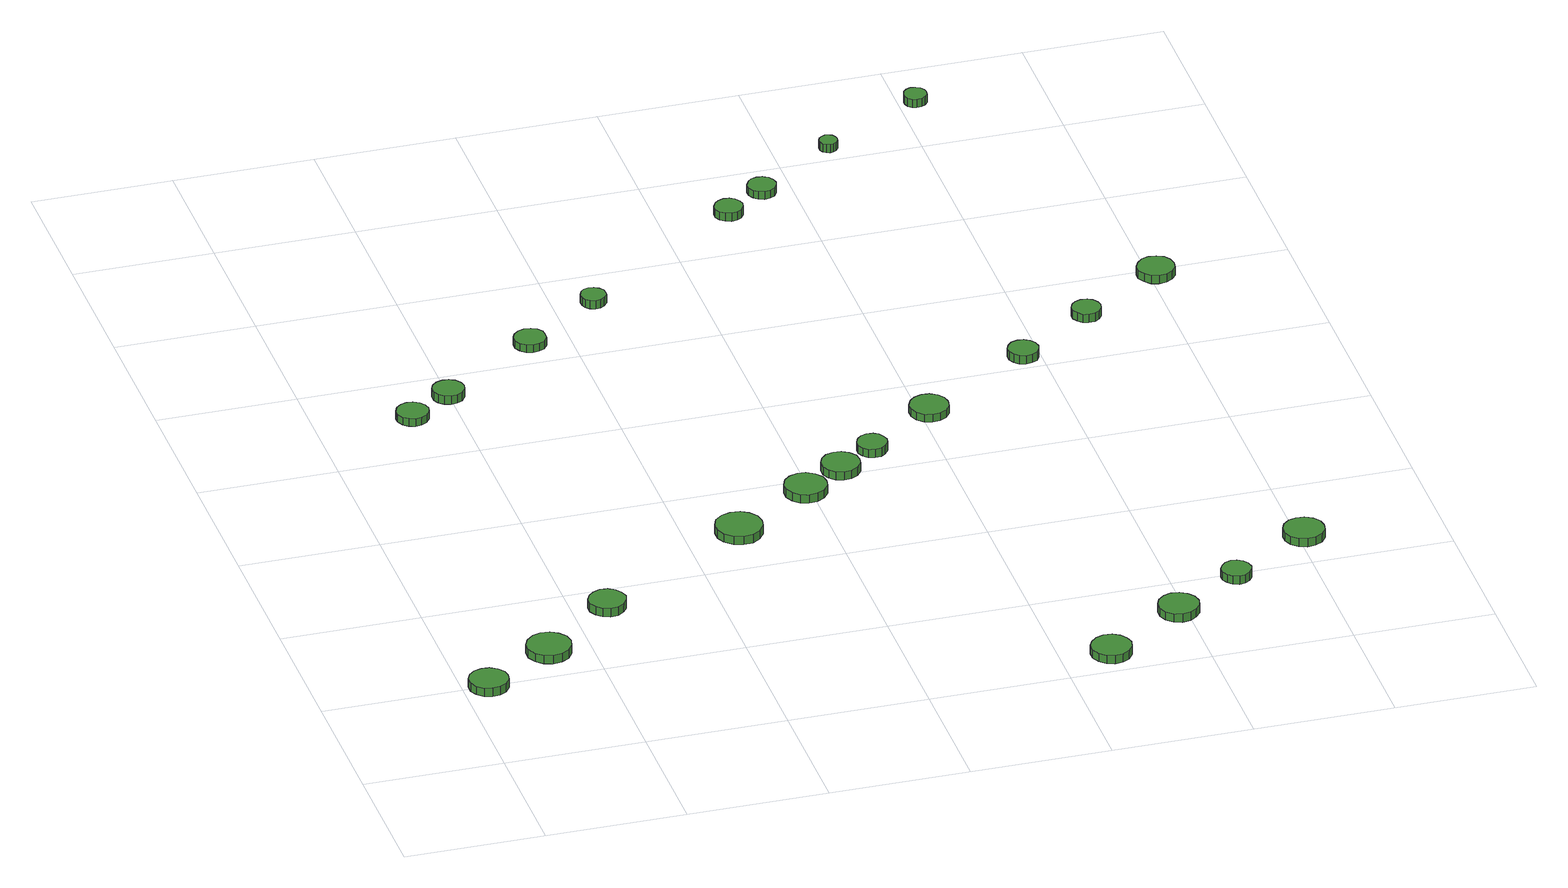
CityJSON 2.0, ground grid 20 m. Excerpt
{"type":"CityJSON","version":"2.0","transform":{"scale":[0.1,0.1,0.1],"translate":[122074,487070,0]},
"CityObjects":{
"tree1":{"type":"SolitaryVegetationObject","attributes":{"function":"something"},"geometry":[{"type":"MultiSurface","lod":"1","boundaries":[[[0,1,2,3,4,5,6,7,8,9,10,11,12,13,14]],[[15,16,17,18,19,20,21,22,23,24,25,26,27,28,29]],[[0,29,28,1]],[[1,28,27,2]],[[2,27,26,3]],[[3,26,25,4]],[[4,25,24,5]],[[5,24,23,6]],[[6,23,22,7]],[[7,22,21,8]],[[8,21,20,9]],[[9,20,19,10]],[[10,19,18,11]],[[11,18,17,12]],[[12,17,16,13]],[[13,16,15,14]],[[14,15,29,0]]]}]},
"tree2":{"type":"SolitaryVegetationObject","attributes":{"function":"something"},"geometry":[{"type":"MultiSurface","lod":"1","boundaries":[[[30,31,32,33,34,35,36,37,38,39,40,41,42,43,44]],[[45,46,47,48,49,50,51,52,53,54,55,56,57,58,59]],[[30,59,58,31]],[[31,58,57,32]],[[32,57,56,33]],[[33,56,55,34]],[[34,55,54,35]],[[35,54,53,36]],[[36,53,52,37]],[[37,52,51,38]],[[38,51,50,39]],[[39,50,49,40]],[[40,49,48,41]],[[41,48,47,42]],[[42,47,46,43]],[[43,46,45,44]],[[44,45,59,30]]]}]},
"tree3":{"type":"SolitaryVegetationObject","attributes":{"function":"something"},"geometry":[{"type":"MultiSurface","lod":"1","boundaries":[[[60,61,62,63,64,65,66,67,68,69,70,71,72,73,74]],[[75,76,77,78,79,80,81,82,83,84,85,86,87,88,89]],[[60,89,88,61]],[[61,88,87,62]],[[62,87,86,63]],[[63,86,85,64]],[[64,85,84,65]],[[65,84,83,66]],[[66,83,82,67]],[[67,82,81,68]],[[68,81,80,69]],[[69,80,79,70]],[[70,79,78,71]],[[71,78,77,72]],[[72,77,76,73]],[[73,76,75,74]],[[74,75,89,60]]]}]},
"tree4":{"type":"SolitaryVegetationObject","attributes":{"function":"something"},"geometry":[{"type":"MultiSurface","lod":"1","boundaries":[[[90,91,92,93,94,95,96,97,98,99,100,101,102,103,104]],[[105,106,107,108,109,110,111,112,113,114,115,116,117,118,119]],[[90,119,118,91]],[[91,118,117,92]],[[92,117,116,93]],[[93,116,115,94]],[[94,115,114,95]],[[95,114,113,96]],[[96,113,112,97]],[[97,112,111,98]],[[98,111,110,99]],[[99,110,109,100]],[[100,109,108,101]],[[101,108,107,102]],[[102,107,106,103]],[[103,106,105,104]],[[104,105,119,90]]]}]},
"tree5":{"type":"SolitaryVegetationObject","attributes":{"function":"something"},"geometry":[{"type":"MultiSurface","lod":"1","boundaries":[[[120,121,122,123,124,125,126,127,128,129,130,131,132,133,134]],[[135,136,137,138,139,140,141,142,143,144,145,146,147,148,149]],[[120,149,148,121]],[[121,148,147,122]],[[122,147,146,123]],[[123,146,145,124]],[[124,145,144,125]],[[125,144,143,126]],[[126,143,142,127]],[[127,142,141,128]],[[128,141,140,129]],[[129,140,139,130]],[[130,139,138,131]],[[131,138,137,132]],[[132,137,136,133]],[[133,136,135,134]],[[134,135,149,120]]]}]},
"tree6":{"type":"SolitaryVegetationObject","attributes":{"function":"something"},"geometry":[{"type":"MultiSurface","lod":"1","boundaries":[[[150,151,152,153,154,155,156,157,158,159,160,161,162,163,164]],[[165,166,167,168,169,170,171,172,173,174,175,176,177,178,179]],[[150,179,178,151]],[[151,178,177,152]],[[152,177,176,153]],[[153,176,175,154]],[[154,175,174,155]],[[155,174,173,156]],[[156,173,172,157]],[[157,172,171,158]],[[158,171,170,159]],[[159,170,169,160]],[[160,169,168,161]],[[161,168,167,162]],[[162,167,166,163]],[[163,166,165,164]],[[164,165,179,150]]]}]},
"tree7":{"type":"SolitaryVegetationObject","attributes":{"function":"something"},"geometry":[{"type":"MultiSurface","lod":"1","boundaries":[[[180,181,182,183,184,185,186,187,188,189,190,191,192,193,194]],[[195,196,197,198,199,200,201,202,203,204,205,206,207,208,209]],[[180,209,208,181]],[[181,208,207,182]],[[182,207,206,183]],[[183,206,205,184]],[[184,205,204,185]],[[185,204,203,186]],[[186,203,202,187]],[[187,202,201,188]],[[188,201,200,189]],[[189,200,199,190]],[[190,199,198,191]],[[191,198,197,192]],[[192,197,196,193]],[[193,196,195,194]],[[194,195,209,180]]]}]},
"tree8":{"type":"SolitaryVegetationObject","attributes":{"function":"something"},"geometry":[{"type":"MultiSurface","lod":"1","boundaries":[[[210,211,212,213,214,215,216,217,218,219,220,221,222,223,224]],[[225,226,227,228,229,230,231,232,233,234,235,236,237,238,239]],[[210,239,238,211]],[[211,238,237,212]],[[212,237,236,213]],[[213,236,235,214]],[[214,235,234,215]],[[215,234,233,216]],[[216,233,232,217]],[[217,232,231,218]],[[218,231,230,219]],[[219,230,229,220]],[[220,229,228,221]],[[221,228,227,222]],[[222,227,226,223]],[[223,226,225,224]],[[224,225,239,210]]]}]},
"tree9":{"type":"SolitaryVegetationObject","attributes":{"function":"something"},"geometry":[{"type":"MultiSurface","lod":"1","boundaries":[[[240,241,242,243,244,245,246,247,248,249,250,251,252,253,254]],[[255,256,257,258,259,260,261,262,263,264,265,266,267,268,269]],[[240,269,268,241]],[[241,268,267,242]],[[242,267,266,243]],[[243,266,265,244]],[[244,265,264,245]],[[245,264,263,246]],[[246,263,262,247]],[[247,262,261,248]],[[248,261,260,249]],[[249,260,259,250]],[[250,259,258,251]],[[251,258,257,252]],[[252,257,256,253]],[[253,256,255,254]],[[254,255,269,240]]]}]},
"tree10":{"type":"SolitaryVegetationObject","attributes":{"function":"something"},"geometry":[{"type":"MultiSurface","lod":"1","boundaries":[[[270,271,272,273,274,275,276,277,278,279,280,281,282,283,284]],[[285,286,287,288,289,290,291,292,293,294,295,296,297,298,299]],[[270,299,298,271]],[[271,298,297,272]],[[272,297,296,273]],[[273,296,295,274]],[[274,295,294,275]],[[275,294,293,276]],[[276,293,292,277]],[[277,292,291,278]],[[278,291,290,279]],[[279,290,289,280]],[[280,289,288,281]],[[281,288,287,282]],[[282,287,286,283]],[[283,286,285,284]],[[284,285,299,270]]]}]},
"tree11":{"type":"SolitaryVegetationObject","attributes":{"function":"something"},"geometry":[{"type":"MultiSurface","lod":"1","boundaries":[[[300,301,302,303,304,305,306,307,308,309,310,311,312,313,314]],[[315,316,317,318,319,320,321,322,323,324,325,326,327,328,329]],[[300,329,328,301]],[[301,328,327,302]],[[302,327,326,303]],[[303,326,325,304]],[[304,325,324,305]],[[305,324,323,306]],[[306,323,322,307]],[[307,322,321,308]],[[308,321,320,309]],[[309,320,319,310]],[[310,319,318,311]],[[311,318,317,312]],[[312,317,316,313]],[[313,316,315,314]],[[314,315,329,300]]]}]},
"tree12":{"type":"SolitaryVegetationObject","attributes":{"function":"something"},"geometry":[{"type":"MultiSurface","lod":"1","boundaries":[[[330,331,332,333,334,335,336,337,338,339,340,341,342,343,344]],[[345,346,347,348,349,350,351,352,353,354,355,356,357,358,359]],[[330,359,358,331]],[[331,358,357,332]],[[332,357,356,333]],[[333,356,355,334]],[[334,355,354,335]],[[335,354,353,336]],[[336,353,352,337]],[[337,352,351,338]],[[338,351,350,339]],[[339,350,349,340]],[[340,349,348,341]],[[341,348,347,342]],[[342,347,346,343]],[[343,346,345,344]],[[344,345,359,330]]]}]},
"tree13":{"type":"SolitaryVegetationObject","attributes":{"function":"something"},"geometry":[{"type":"MultiSurface","lod":"1","boundaries":[[[360,361,362,363,364,365,366,367,368,369,370,371,372,373,374]],[[375,376,377,378,379,380,381,382,383,384,385,386,387,388,389]],[[360,389,388,361]],[[361,388,387,362]],[[362,387,386,363]],[[363,386,385,364]],[[364,385,384,365]],[[365,384,383,366]],[[366,383,382,367]],[[367,382,381,368]],[[368,381,380,369]],[[369,380,379,370]],[[370,379,378,371]],[[371,378,377,372]],[[372,377,376,373]],[[373,376,375,374]],[[374,375,389,360]]]}]},
"tree14":{"type":"SolitaryVegetationObject","attributes":{"function":"something"},"geometry":[{"type":"MultiSurface","lod":"1","boundaries":[[[390,391,392,393,394,395,396,397,398,399,400,401,402,403,404]],[[405,406,407,408,409,410,411,412,413,414,415,416,417,418,419]],[[390,419,418,391]],[[391,418,417,392]],[[392,417,416,393]],[[393,416,415,394]],[[394,415,414,395]],[[395,414,413,396]],[[396,413,412,397]],[[397,412,411,398]],[[398,411,410,399]],[[399,410,409,400]],[[400,409,408,401]],[[401,408,407,402]],[[402,407,406,403]],[[403,406,405,404]],[[404,405,419,390]]]}]},
"tree15":{"type":"SolitaryVegetationObject","attributes":{"function":"something"},"geometry":[{"type":"MultiSurface","lod":"1","boundaries":[[[420,421,422,423,424,425,426,427,428,429,430,431,432,433,434]],[[435,436,437,438,439,440,441,442,443,444,445,446,447,448,449]],[[420,449,448,421]],[[421,448,447,422]],[[422,447,446,423]],[[423,446,445,424]],[[424,445,444,425]],[[425,444,443,426]],[[426,443,442,427]],[[427,442,441,428]],[[428,441,440,429]],[[429,440,439,430]],[[430,439,438,431]],[[431,438,437,432]],[[432,437,436,433]],[[433,436,435,434]],[[434,435,449,420]]]}]},
"tree16":{"type":"SolitaryVegetationObject","attributes":{"function":"something"},"geometry":[{"type":"MultiSurface","lod":"1","boundaries":[[[450,451,452,453,454,455,456,457,458,459,460,461,462,463,464]],[[465,466,467,468,469,470,471,472,473,474,475,476,477,478,479]],[[450,479,478,451]],[[451,478,477,452]],[[452,477,476,453]],[[453,476,475,454]],[[454,475,474,455]],[[455,474,473,456]],[[456,473,472,457]],[[457,472,471,458]],[[458,471,470,459]],[[459,470,469,460]],[[460,469,468,461]],[[461,468,467,462]],[[462,467,466,463]],[[463,466,465,464]],[[464,465,479,450]]]}]},
"tree17":{"type":"SolitaryVegetationObject","attributes":{"function":"something"},"geometry":[{"type":"MultiSurface","lod":"1","boundaries":[[[480,481,482,483,484,485,486,487,488,489,490,491,492,493,494]],[[495,496,497,498,499,500,501,502,503,504,505,506,507,508,509]],[[480,509,508,481]],[[481,508,507,482]],[[482,507,506,483]],[[483,506,505,484]],[[484,505,504,485]],[[485,504,503,486]],[[486,503,502,487]],[[487,502,501,488]],[[488,501,500,489]],[[489,500,499,490]],[[490,499,498,491]],[[491,498,497,492]],[[492,497,496,493]],[[493,496,495,494]],[[494,495,509,480]]]}]},
"tree18":{"type":"SolitaryVegetationObject","attributes":{"function":"something"},"geometry":[{"type":"MultiSurface","lod":"1","boundaries":[[[510,511,512,513,514,515,516,517,518,519,520,521,522,523,524]],[[525,526,527,528,529,530,531,532,533,534,535,536,537,538,539]],[[510,539,538,511]],[[511,538,537,512]],[[512,537,536,513]],[[513,536,535,514]],[[514,535,534,515]],[[515,534,533,516]],[[516,533,532,517]],[[517,532,531,518]],[[518,531,530,519]],[[519,530,529,520]],[[520,529,528,521]],[[521,528,527,522]],[[522,527,526,523]],[[523,526,525,524]],[[524,525,539,510]]]}]},
"tree19":{"type":"SolitaryVegetationObject","attributes":{"function":"something"},"geometry":[{"type":"MultiSurface","lod":"1","boundaries":[[[540,541,542,543,544,545,546,547,548,549,550,551,552,553,554]],[[555,556,557,558,559,560,561,562,563,564,565,566,567,568,569]],[[540,569,568,541]],[[541,568,567,542]],[[542,567,566,543]],[[543,566,565,544]],[[544,565,564,545]],[[545,564,563,546]],[[546,563,562,547]],[[547,562,561,548]],[[548,561,560,549]],[[549,560,559,550]],[[550,559,558,551]],[[551,558,557,552]],[[552,557,556,553]],[[553,556,555,554]],[[554,555,569,540]]]}]},
"tree20":{"type":"SolitaryVegetationObject","attributes":{"function":"something"},"geometry":[{"type":"MultiSurface","lod":"1","boundaries":[[[570,571,572,573,574,575,576,577,578,579,580,581,582,583,584]],[[585,586,587,588,589,590,591,592,593,594,595,596,597,598,599]],[[570,599,598,571]],[[571,598,597,572]],[[572,597,596,573]],[[573,596,595,574]],[[574,595,594,575]],[[575,594,593,576]],[[576,593,592,577]],[[577,592,591,578]],[[578,591,590,579]],[[579,590,589,580]],[[580,589,588,581]],[[581,588,587,582]],[[582,587,586,583]],[[583,586,585,584]],[[584,585,599,570]]]}]},
"tree21":{"type":"SolitaryVegetationObject","attributes":{"function":"something"},"geometry":[{"type":"MultiSurface","lod":"1","boundaries":[[[600,601,602,603,604,605,606,607,608,609,610,611,612,613,614]],[[615,616,617,618,619,620,621,622,623,624,625,626,627,628,629]],[[600,629,628,601]],[[601,628,627,602]],[[602,627,626,603]],[[603,626,625,604]],[[604,625,624,605]],[[605,624,623,606]],[[606,623,622,607]],[[607,622,621,608]],[[608,621,620,609]],[[609,620,619,610]],[[610,619,618,611]],[[611,618,617,612]],[[612,617,616,613]],[[613,616,615,614]],[[614,615,629,600]]]}]},
"tree22":{"type":"SolitaryVegetationObject","attributes":{"function":"something"},"geometry":[{"type":"MultiSurface","lod":"1","boundaries":[[[630,631,632,633,634,635,636,637,638,639,640,641,642,643,644]],[[645,646,647,648,649,650,651,652,653,654,655,656,657,658,659]],[[630,659,658,631]],[[631,658,657,632]],[[632,657,656,633]],[[633,656,655,634]],[[634,655,654,635]],[[635,654,653,636]],[[636,653,652,637]],[[637,652,651,638]],[[638,651,650,639]],[[639,650,649,640]],[[640,649,648,641]],[[641,648,647,642]],[[642,647,646,643]],[[643,646,645,644]],[[644,645,659,630]]]}]},
"tree23":{"type":"SolitaryVegetationObject","attributes":{"function":"something"},"geometry":[{"type":"MultiSurface","lod":"1","boundaries":[[[660,661,662,663,664,665,666,667,668,669,670,671,672,673,674]],[[675,676,677,678,679,680,681,682,683,684,685,686,687,688,689]],[[660,689,688,661]],[[661,688,687,662]],[[662,687,686,663]],[[663,686,685,664]],[[664,685,684,665]],[[665,684,683,666]],[[666,683,682,667]],[[667,682,681,668]],[[668,681,680,669]],[[669,680,679,670]],[[670,679,678,671]],[[671,678,677,672]],[[672,677,676,673]],[[673,676,675,674]],[[674,675,689,660]]]}]}
},
"vertices":[
[63,197,16],[61,208,16],[54,217,16],[44,223,16],[33,224,16],[22,221,16],[13,213,16],[8,203,16],[8,191,16],[13,181,16],[22,173,16],[33,170,16],[44,171,16],[54,176,16],[61,186,16],[61,186,3],[54,176,3],[44,171,3],[33,170,3],[22,173,3],[13,181,3],[8,191,3],[8,203,3],[13,213,3],[22,221,3],[33,224,3],[44,223,3],[54,217,3],[61,208,3],[63,197,3],
[171,261,16],[168,274,16],[160,284,16],[149,291,16],[136,292,16],[124,288,16],[114,279,16],[108,267,16],[108,254,16],[114,242,16],[124,233,16],[136,229,16],[149,231,16],[160,237,16],[168,248,16],[168,248,3],[160,237,3],[149,231,3],[136,229,3],[124,233,3],[114,242,3],[108,254,3],[108,267,3],[114,279,3],[124,288,3],[136,292,3],[149,291,3],[160,284,3],[168,274,3],[171,261,3],
[273,345,21],[270,355,21],[264,364,21],[254,370,21],[243,371,21],[233,367,21],[225,360,21],[220,350,21],[220,339,21],[225,329,21],[233,322,21],[243,318,21],[254,319,21],[264,325,21],[270,334,21],[270,334,8],[264,325,8],[254,319,8],[243,318,8],[233,322,8],[225,329,8],[220,339,8],[220,350,8],[225,360,8],[233,367,8],[243,371,8],[254,370,8],[264,364,8],[270,355,8],[273,345,8],
[157,902,17],[155,911,17],[149,918,17],[141,923,17],[132,924,17],[123,921,17],[116,915,17],[112,906,17],[112,897,17],[116,888,17],[123,882,17],[132,879,17],[141,880,17],[149,885,17],[155,893,17],[155,893,5],[149,885,5],[141,880,5],[132,879,5],[123,882,5],[116,888,5],[112,897,5],[112,906,5],[116,915,5],[123,921,5],[132,924,5],[141,923,5],[149,918,5],[155,911,5],[157,902,5],
[221,948,15],[219,957,15],[213,965,15],[205,969,15],[196,970,15],[187,967,15],[180,961,15],[176,953,15],[176,943,15],[180,935,15],[187,929,15],[196,926,15],[205,927,15],[213,931,15],[219,939,15],[219,939,2],[213,931,2],[205,927,2],[196,926,2],[187,929,2],[180,935,2],[176,943,2],[176,953,2],[180,961,2],[187,967,2],[196,970,2],[205,969,2],[213,965,2],[219,957,2],[221,948,2],
[508,491,16],[506,505,16],[497,516,16],[486,523,16],[472,524,16],[459,520,16],[448,511,16],[443,498,16],[443,484,16],[448,472,16],[459,462,16],[472,458,16],[486,459,16],[497,466,16],[506,478,16],[506,478,3],[497,466,3],[486,459,3],[472,458,3],[459,462,3],[448,472,3],[443,484,3],[443,498,3],[448,511,3],[459,520,3],[472,524,3],[486,523,3],[497,516,3],[506,505,3],[508,491,3],
[364,1045,16],[363,1054,16],[357,1062,16],[349,1066,16],[340,1067,16],[331,1064,16],[324,1058,16],[320,1050,16],[320,1040,16],[324,1032,16],[331,1025,16],[340,1023,16],[349,1024,16],[357,1028,16],[363,1036,16],[363,1036,4],[357,1028,4],[349,1024,4],[340,1023,4],[331,1025,4],[324,1032,4],[320,1040,4],[320,1050,4],[324,1058,4],[331,1064,4],[340,1067,4],[349,1066,4],[357,1062,4],[363,1054,4],[364,1045,4],
[622,569,15],[620,581,15],[612,591,15],[601,598,15],[589,599,15],[577,595,15],[568,587,15],[563,575,15],[563,563,15],[568,552,15],[577,543,15],[589,540,15],[601,541,15],[612,547,15],[620,557,15],[620,557,2],[612,547,2],[601,541,2],[589,540,2],[577,543,2],[568,552,2],[563,563,2],[563,575,2],[568,587,2],[577,595,2],[589,599,2],[601,598,2],[612,591,2],[620,581,2],[622,569,2],
[472,1122,20],[471,1129,20],[466,1135,20],[460,1139,20],[452,1140,20],[445,1138,20],[440,1133,20],[437,1126,20],[437,1118,20],[440,1112,20],[445,1107,20],[452,1104,20],[460,1105,20],[466,1109,20],[471,1115,20],[471,1115,7],[466,1109,7],[460,1105,7],[452,1104,7],[445,1107,7],[440,1112,7],[437,1118,7],[437,1126,7],[440,1133,7],[445,1138,7],[452,1140,7],[460,1139,7],[466,1135,7],[471,1129,7],[472,1122,7],
[681,610,16],[679,621,16],[672,630,16],[662,636,16],[651,637,16],[640,634,16],[632,626,16],[627,616,16],[627,604,16],[632,594,16],[640,586,16],[651,583,16],[662,584,16],[672,590,16],[679,599,16],[679,599,3],[672,590,3],[662,584,3],[651,583,3],[640,586,3],[632,594,3],[627,604,3],[627,616,3],[632,626,3],[640,634,3],[651,637,3],[662,636,3],[672,630,3],[679,621,3],[681,610,3],
[897,36,21],[894,47,21],[887,57,21],[877,63,21],[865,64,21],[854,60,21],[845,52,21],[840,42,21],[840,30,21],[845,19,21],[854,11,21],[865,7,21],[877,8,21],[887,14,21],[894,24,21],[894,24,8],[887,14,8],[877,8,8],[865,7,8],[854,11,8],[845,19,8],[840,30,8],[840,42,8],[845,52,8],[854,60,8],[865,64,8],[877,63,8],[887,57,8],[894,47,8],[897,36,8],
[731,650,16],[729,658,16],[724,666,16],[717,670,16],[708,671,16],[699,668,16],[693,662,16],[689,654,16],[689,645,16],[693,637,16],[699,631,16],[708,628,16],[717,629,16],[724,634,16],[729,641,16],[729,641,3],[724,634,3],[717,629,3],[708,628,3],[699,631,3],[693,637,3],[689,645,3],[689,654,3],[693,662,3],[699,668,3],[708,671,3],[717,670,3],[724,666,3],[729,658,3],[731,650,3],
[1016,117,20],[1013,129,20],[1006,138,20],[996,144,20],[984,146,20],[973,142,20],[964,134,20],[959,123,20],[959,111,20],[964,100,20],[973,92,20],[984,88,20],[996,90,20],[1006,96,20],[1013,105,20],[1013,105,7],[1006,96,7],[996,90,7],[984,88,7],[973,92,7],[964,100,7],[959,111,7],[959,123,7],[964,134,7],[973,142,7],[984,146,7],[996,144,7],[1006,138,7],[1013,129,7],[1016,117,7],
[839,724,15],[837,735,15],[830,744,15],[820,750,15],[809,751,15],[798,747,15],[790,740,15],[785,729,15],[785,718,15],[790,707,15],[798,700,15],[809,696,15],[820,697,15],[830,703,15],[837,712,15],[837,712,3],[830,703,3],[820,697,3],[809,696,3],[798,700,3],[790,707,3],[785,718,3],[785,729,3],[790,740,3],[798,747,3],[809,751,3],[820,750,3],[830,744,3],[837,735,3],[839,724,3],
[716,1294,20],[714,1302,20],[709,1309,20],[702,1313,20],[694,1314,20],[686,1311,20],[680,1306,20],[676,1298,20],[676,1290,20],[680,1282,20],[686,1277,20],[694,1274,20],[702,1275,20],[709,1279,20],[714,1286,20],[714,1286,7],[709,1279,7],[702,1275,7],[694,1274,7],[686,1277,7],[680,1282,7],[676,1290,7],[676,1298,7],[680,1306,7],[686,1311,7],[694,1314,7],[702,1313,7],[709,1309,7],[714,1302,7],[716,1294,7],
[1110,185,19],[1108,194,19],[1103,201,19],[1095,206,19],[1087,207,19],[1078,204,19],[1072,198,19],[1068,190,19],[1068,181,19],[1072,173,19],[1078,167,19],[1087,164,19],[1095,165,19],[1103,170,19],[1108,177,19],[1108,177,6],[1103,170,6],[1095,165,6],[1087,164,6],[1078,167,6],[1072,173,6],[1068,181,6],[1068,190,6],[1072,198,6],[1078,204,6],[1087,207,6],[1095,206,6],[1103,201,6],[1108,194,6],[1110,185,6],
[776,1339,18],[774,1347,18],[770,1354,18],[762,1358,18],[754,1359,18],[746,1357,18],[740,1351,18],[736,1343,18],[736,1335,18],[740,1327,18],[746,1322,18],[754,1319,18],[762,1320,18],[770,1324,18],[774,1331,18],[774,1331,6],[770,1324,6],[762,1320,6],[754,1319,6],[746,1322,6],[740,1327,6],[736,1335,6],[736,1343,6],[740,1351,6],[746,1357,6],[754,1359,6],[762,1358,6],[770,1354,6],[774,1347,6],[776,1339,6],
[998,830,15],[996,839,15],[991,846,15],[983,851,15],[974,852,15],[965,849,15],[959,843,15],[955,835,15],[955,826,15],[959,818,15],[965,812,15],[974,809,15],[983,810,15],[991,814,15],[996,822,15],[996,822,2],[991,814,2],[983,810,2],[974,809,2],[965,812,2],[959,818,2],[955,826,2],[955,835,2],[959,843,2],[965,849,2],[974,852,2],[983,851,2],[991,846,2],[996,839,2],[998,830,2],
[1236,265,17],[1234,276,17],[1227,286,17],[1216,292,17],[1204,293,17],[1193,290,17],[1184,282,17],[1179,271,17],[1179,259,17],[1184,248,17],[1193,240,17],[1204,236,17],[1216,237,17],[1227,243,17],[1234,253,17],[1234,253,4],[1227,243,4],[1216,237,4],[1204,236,4],[1193,240,4],[1184,248,4],[1179,259,4],[1179,271,4],[1184,282,4],[1193,290,4],[1204,293,4],[1216,292,4],[1227,286,4],[1234,276,4],[1236,265,4],
[887,1423,20],[886,1428,20],[883,1433,20],[878,1435,20],[873,1436,20],[868,1434,20],[864,1431,20],[862,1426,20],[862,1420,20],[864,1415,20],[868,1412,20],[873,1410,20],[878,1411,20],[883,1413,20],[886,1418,20],[886,1418,7],[883,1413,7],[878,1411,7],[873,1410,7],[868,1412,7],[864,1415,7],[862,1420,7],[862,1426,7],[864,1431,7],[868,1434,7],[873,1436,7],[878,1435,7],[883,1433,7],[886,1428,7],[887,1423,7],
[1109,909,16],[1107,917,16],[1102,924,16],[1095,928,16],[1086,929,16],[1078,926,16],[1072,921,16],[1068,913,16],[1068,904,16],[1072,897,16],[1078,891,16],[1086,888,16],[1095,889,16],[1102,893,16],[1107,900,16],[1107,900,3],[1102,893,3],[1095,889,3],[1086,888,3],[1078,891,3],[1072,897,3],[1068,904,3],[1068,913,3],[1072,921,3],[1078,926,3],[1086,929,3],[1095,928,3],[1102,924,3],[1107,917,3],[1109,909,3],
[1038,1509,19],[1037,1515,19],[1033,1521,19],[1027,1524,19],[1020,1525,19],[1014,1523,19],[1009,1518,19],[1007,1512,19],[1007,1506,19],[1009,1499,19],[1014,1495,19],[1020,1493,19],[1027,1494,19],[1033,1497,19],[1037,1502,19],[1037,1502,6],[1033,1497,6],[1027,1494,6],[1020,1493,6],[1014,1495,6],[1009,1499,6],[1007,1506,6],[1007,1512,6],[1009,1518,6],[1014,1523,6],[1020,1525,6],[1027,1524,6],[1033,1521,6],[1037,1515,6],[1038,1509,6],
[1236,989,14],[1234,1000,14],[1228,1009,14],[1218,1014,14],[1207,1015,14],[1197,1012,14],[1189,1004,14],[1184,994,14],[1184,984,14],[1189,974,14],[1197,966,14],[1207,963,14],[1218,964,14],[1228,970,14],[1234,978,14],[1234,978,1],[1228,970,1],[1218,964,1],[1207,963,1],[1197,966,1],[1189,974,1],[1184,984,1],[1184,994,1],[1189,1004,1],[1197,1012,1],[1207,1015,1],[1218,1014,1],[1228,1009,1],[1234,1000,1],[1236,989,1]
]}
